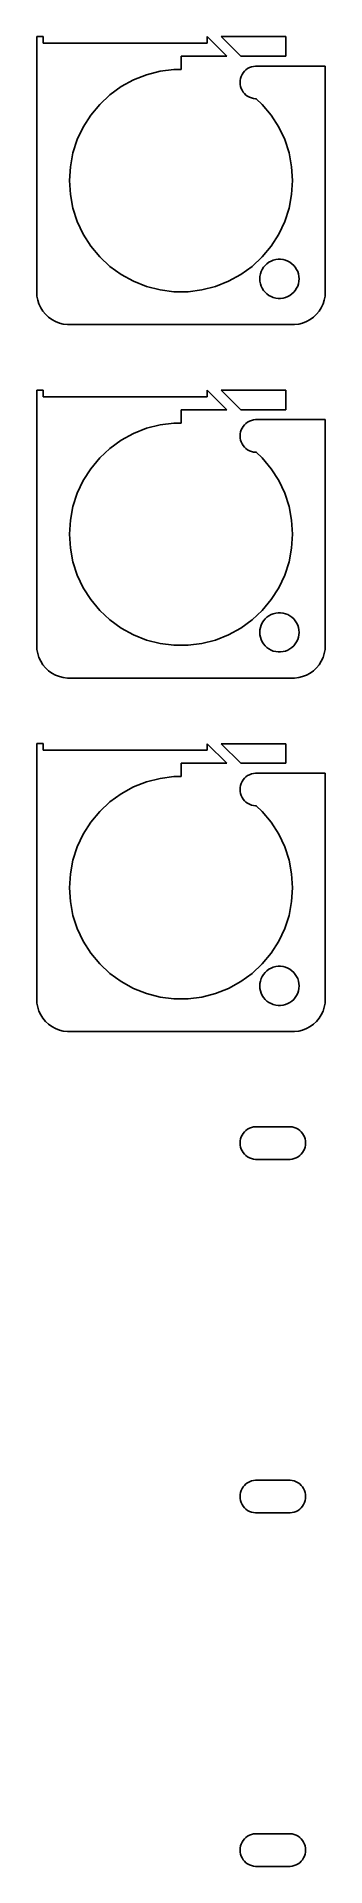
# Model space of a CAD drawing. Header units: metres. Extents: x -22 to 22, y 13 to 292.
import ezdxf

# ---------------------------------------------------------------- set-up
doc = ezdxf.new("R2010")
doc.units = ezdxf.units.M

msp = doc.modelspace()

# ---------------------------------------------------------------- linework, layer by layer
for p, q in [((-21, 292), (-22, 292)), ((-22, 292), (-22, 253)), ((-21, 291), (-21, 292)), ((4, 291), (-21, 291)), ((4.00986, 291.99), (4, 291.99)), ((4, 291.99), (4, 291)), ((6.99998, 289), (4.00986, 291.99)), ((16, 291.99), (6.13118, 291.99)), ((6.13118, 291.99), (9.12131, 289)), ((16, 289), (16, 291.99)), ((0, 286.966), (0, 289)), ((0, 289), (6.99998, 289)), ((9.12131, 289), (16, 289)), ((-9.10905, 284.354), (-7.23824, 285.382)), ((-7.23824, 285.382), (-5.25328, 286.168)), ((-5.25328, 286.168), (-3.18547, 286.699)), ((-3.18547, 286.699), (-1.06743, 286.966)), ((-1.06743, 286.966), (0, 286.966)), ((9.0197, 285.313), (9, 285)), ((9.07854, 285.622), (9.0197, 285.313)), ((9.17555, 285.92), (9.07854, 285.622)), ((9.30922, 286.204), (9.17555, 285.92)), ((9.47745, 286.469), (9.30922, 286.204)), ((9.67757, 286.711), (9.47745, 286.469)), ((9.90643, 286.926), (9.67757, 286.711)), ((10.1604, 287.111), (9.90643, 286.926)), ((10.4355, 287.262), (10.1604, 287.111)), ((10.7274, 287.378), (10.4355, 287.262)), ((11.0315, 287.456), (10.7274, 287.378)), ((11.343, 287.495), (11.0315, 287.456)), ((11.5, 287.495), (11.343, 287.495)), ((21.9685, 287.5), (11.5, 287.5)), ((11.5, 287.5), (11.5, 287.495)), ((22, 287), (21.9685, 287.5)), ((22, 253), (22, 287)), ((-12.3925, 281.637), (-10.8362, 283.099)), ((-10.8362, 283.099), (-9.10905, 284.354)), ((9, 285), (9.0197, 284.687)), ((9.0197, 284.687), (9.07854, 284.378)), ((9.07854, 284.378), (9.17555, 284.08)), ((9.17555, 284.08), (9.30922, 283.796)), ((9.30922, 283.796), (9.47745, 283.531)), ((9.47745, 283.531), (9.67757, 283.289)), ((9.67757, 283.289), (9.90643, 283.074)), ((9.90643, 283.074), (10.1604, 282.889)), ((10.1604, 282.889), (10.4355, 282.738)), ((10.4355, 282.738), (10.7274, 282.622)), ((10.7274, 282.622), (11.0315, 282.544)), ((11.0315, 282.544), (11.343, 282.505)), ((11.343, 282.505), (11.5, 282.505)), ((11.5, 282.5), (11.4738, 282.5)), ((11.4738, 282.5), (12.3925, 281.637)), ((11.5, 282.505), (11.5, 282.5)), ((-14.8972, 278.19), (-13.7533, 279.992)), ((-13.7533, 279.992), (-12.3925, 281.637)), ((12.3925, 281.637), (13.7533, 279.992)), ((13.7533, 279.992), (14.8972, 278.19)), ((-15.8062, 276.258), (-14.8972, 278.19)), ((14.8972, 278.19), (15.8062, 276.258)), ((-16.8659, 272.131), (-16.4659, 274.228)), ((-16.4659, 274.228), (-15.8062, 276.258)), ((15.8062, 276.258), (16.4659, 274.228)), ((16.4659, 274.228), (16.8659, 272.131)), ((-17, 270), (-16.8659, 272.131)), ((16.8659, 272.131), (17, 270)), ((-16.8659, 267.869), (-17, 270)), ((17, 270), (16.8659, 267.869)), ((-16.4659, 265.772), (-16.8659, 267.869)), ((-15.8062, 263.742), (-16.4659, 265.772)), ((16.4659, 265.772), (15.8062, 263.742)), ((16.8659, 267.869), (16.4659, 265.772)), ((-14.8972, 261.81), (-15.8062, 263.742)), ((15.8062, 263.742), (14.8972, 261.81)), ((-13.7533, 260.008), (-14.8972, 261.81)), ((-12.3925, 258.363), (-13.7533, 260.008)), ((13.7533, 260.008), (12.3925, 258.363)), ((14.8972, 261.81), (13.7533, 260.008)), ((-10.8362, 256.901), (-12.3925, 258.363)), ((12.3925, 258.363), (10.8362, 256.901)), ((12.8131, 257.054), (13.0877, 257.312)), ((13.0877, 257.312), (13.3925, 257.533)), ((13.3925, 257.533), (13.7227, 257.714)), ((13.7227, 257.714), (14.0729, 257.853)), ((14.0729, 257.853), (14.4379, 257.947)), ((14.4379, 257.947), (14.8116, 257.994)), ((14.8116, 257.994), (15.1884, 257.994)), ((15.1884, 257.994), (15.5621, 257.947)), ((15.5621, 257.947), (15.927, 257.853)), ((15.927, 257.853), (16.2773, 257.714)), ((16.2773, 257.714), (16.6075, 257.533)), ((16.6075, 257.533), (16.9123, 257.312)), ((16.9123, 257.312), (17.1869, 257.054)), ((-9.10905, 255.646), (-10.8362, 256.901)), ((-7.23824, 254.618), (-9.10905, 255.646)), ((-5.25328, 253.832), (-7.23824, 254.618)), ((7.23824, 254.618), (5.25328, 253.832)), ((9.10905, 255.646), (7.23824, 254.618)), ((10.8362, 256.901), (9.10905, 255.646)), ((12, 255), (12.0237, 255.376)), ((12.0237, 254.624), (12, 255)), ((12.0237, 255.376), (12.0942, 255.746)), ((12.0942, 254.254), (12.0237, 254.624)), ((12.0942, 255.746), (12.2107, 256.104)), ((12.2107, 256.104), (12.3711, 256.445)), ((12.3711, 256.445), (12.5729, 256.763)), ((12.5729, 256.763), (12.8131, 257.054)), ((17.1869, 257.054), (17.427, 256.763)), ((17.427, 256.763), (17.6289, 256.445)), ((17.6289, 256.445), (17.7893, 256.104)), ((17.7893, 256.104), (17.9057, 255.746)), ((17.9057, 255.746), (17.9763, 255.376)), ((17.9763, 254.624), (17.9057, 254.254)), ((17.9763, 255.376), (18, 255)), ((18, 255), (17.9763, 254.624)), ((-22, 253), (-21.9606, 252.373)), ((-21.9606, 252.373), (-21.8429, 251.757)), ((-21.8429, 251.757), (-21.6489, 251.159)), ((-3.18547, 253.301), (-5.25328, 253.832)), ((-1.06743, 253.034), (-3.18547, 253.301)), ((1.06743, 253.034), (-1.06743, 253.034)), ((3.18547, 253.301), (1.06743, 253.034)), ((5.25328, 253.832), (3.18547, 253.301)), ((12.2107, 253.896), (12.0942, 254.254)), ((12.3711, 253.555), (12.2107, 253.896)), ((12.5729, 253.237), (12.3711, 253.555)), ((12.8131, 252.946), (12.5729, 253.237)), ((13.0877, 252.688), (12.8131, 252.946)), ((13.3925, 252.467), (13.0877, 252.688)), ((13.7227, 252.286), (13.3925, 252.467)), ((14.0729, 252.147), (13.7227, 252.286)), ((14.4379, 252.053), (14.0729, 252.147)), ((14.8116, 252.006), (14.4379, 252.053)), ((15.1884, 252.006), (14.8116, 252.006)), ((15.5621, 252.053), (15.1884, 252.006)), ((15.927, 252.147), (15.5621, 252.053)), ((16.2773, 252.286), (15.927, 252.147)), ((16.6075, 252.467), (16.2773, 252.286)), ((16.9123, 252.688), (16.6075, 252.467)), ((17.1869, 252.946), (16.9123, 252.688)), ((17.427, 253.237), (17.1869, 252.946)), ((17.6289, 253.555), (17.427, 253.237)), ((17.7893, 253.896), (17.6289, 253.555)), ((17.9057, 254.254), (17.7893, 253.896)), ((21.6489, 251.159), (21.8429, 251.757)), ((21.8429, 251.757), (21.9606, 252.373)), ((21.9606, 252.373), (22, 253)), ((-21.6489, 251.159), (-21.3815, 250.591)), ((-21.3815, 250.591), (-21.0451, 250.061)), ((-21.0451, 250.061), (-20.6448, 249.577)), ((-20.6448, 249.577), (-20.1871, 249.147)), ((-20.1871, 249.147), (-19.6791, 248.778)), ((-19.6791, 248.778), (-19.1289, 248.476)), ((19.1289, 248.476), (19.6791, 248.778)), ((19.6791, 248.778), (20.1871, 249.147)), ((20.1871, 249.147), (20.6448, 249.577)), ((20.6448, 249.577), (21.0451, 250.061)), ((21.0451, 250.061), (21.3815, 250.591)), ((21.3815, 250.591), (21.6489, 251.159)), ((-19.1289, 248.476), (-18.5451, 248.245)), ((-18.5451, 248.245), (-17.9369, 248.089)), ((-17.9369, 248.089), (-17.3139, 248.01)), ((-17.3139, 248.01), (17.3139, 248.01)), ((17.3139, 248.01), (17.9369, 248.089)), ((17.9369, 248.089), (18.5451, 248.245)), ((18.5451, 248.245), (19.1289, 248.476)), ((-21, 238), (-22, 238)), ((-22, 238), (-22, 199)), ((-21, 237), (-21, 238)), ((4.00986, 237.99), (4, 237.99)), ((4, 237.99), (4, 237)), ((6.99998, 235), (4.00986, 237.99)), ((16, 237.99), (6.13118, 237.99)), ((6.13118, 237.99), (9.12131, 235)), ((16, 235), (16, 237.99)), ((4, 237), (-21, 237)), ((0, 232.966), (0, 235)), ((0, 235), (6.99998, 235)), ((9.12131, 235), (16, 235)), ((-7.23824, 231.382), (-5.25328, 232.168)), ((-5.25328, 232.168), (-3.18547, 232.699)), ((-3.18547, 232.699), (-1.06743, 232.966)), ((-1.06743, 232.966), (0, 232.966)), ((9.30922, 232.204), (9.17555, 231.92)), ((9.47745, 232.469), (9.30922, 232.204)), ((9.67757, 232.711), (9.47745, 232.469)), ((9.90643, 232.926), (9.67757, 232.711)), ((10.1604, 233.111), (9.90643, 232.926)), ((10.4355, 233.262), (10.1604, 233.111)), ((10.7274, 233.378), (10.4355, 233.262)), ((11.0315, 233.456), (10.7274, 233.378)), ((11.343, 233.495), (11.0315, 233.456)), ((11.5, 233.495), (11.343, 233.495)), ((21.9685, 233.5), (11.5, 233.5)), ((11.5, 233.5), (11.5, 233.495)), ((22, 233), (21.9685, 233.5)), ((22, 199), (22, 233)), ((-10.8362, 229.099), (-9.10905, 230.354)), ((-9.10905, 230.354), (-7.23824, 231.382)), ((9.0197, 231.313), (9, 231)), ((9, 231), (9.0197, 230.687)), ((9.07854, 231.622), (9.0197, 231.313)), ((9.0197, 230.687), (9.07854, 230.378)), ((9.17555, 231.92), (9.07854, 231.622)), ((9.07854, 230.378), (9.17555, 230.08)), ((9.17555, 230.08), (9.30922, 229.796)), ((9.30922, 229.796), (9.47745, 229.531)), ((9.47745, 229.531), (9.67757, 229.289)), ((9.67757, 229.289), (9.90643, 229.074)), ((-13.7533, 225.992), (-12.3925, 227.637)), ((-12.3925, 227.637), (-10.8362, 229.099)), ((9.90643, 229.074), (10.1604, 228.889)), ((10.1604, 228.889), (10.4355, 228.738)), ((10.4355, 228.738), (10.7274, 228.622)), ((10.7274, 228.622), (11.0315, 228.544)), ((11.0315, 228.544), (11.343, 228.505)), ((11.343, 228.505), (11.5, 228.505)), ((11.5, 228.5), (11.4738, 228.5)), ((11.4738, 228.5), (12.3925, 227.637)), ((11.5, 228.505), (11.5, 228.5)), ((12.3925, 227.637), (13.7533, 225.992)), ((-15.8062, 222.258), (-14.8972, 224.19)), ((-14.8972, 224.19), (-13.7533, 225.992)), ((13.7533, 225.992), (14.8972, 224.19)), ((14.8972, 224.19), (15.8062, 222.258)), ((-16.4659, 220.228), (-15.8062, 222.258)), ((15.8062, 222.258), (16.4659, 220.228)), ((-17, 216), (-16.8659, 218.131)), ((-16.8659, 218.131), (-16.4659, 220.228)), ((16.4659, 220.228), (16.8659, 218.131)), ((16.8659, 218.131), (17, 216)), ((-16.8659, 213.869), (-17, 216)), ((17, 216), (16.8659, 213.869)), ((-16.4659, 211.772), (-16.8659, 213.869)), ((16.8659, 213.869), (16.4659, 211.772)), ((-15.8062, 209.742), (-16.4659, 211.772)), ((-14.8972, 207.81), (-15.8062, 209.742)), ((15.8062, 209.742), (14.8972, 207.81)), ((16.4659, 211.772), (15.8062, 209.742)), ((-13.7533, 206.008), (-14.8972, 207.81)), ((14.8972, 207.81), (13.7533, 206.008)), ((-12.3925, 204.363), (-13.7533, 206.008)), ((-10.8362, 202.901), (-12.3925, 204.363)), ((12.3925, 204.363), (10.8362, 202.901)), ((13.7533, 206.008), (12.3925, 204.363)), ((-9.10905, 201.646), (-10.8362, 202.901)), ((-7.23824, 200.618), (-9.10905, 201.646)), ((9.10905, 201.646), (7.23824, 200.618)), ((10.8362, 202.901), (9.10905, 201.646)), ((12, 201), (12.0237, 201.376)), ((12.0237, 201.376), (12.0942, 201.746)), ((12.0942, 201.746), (12.2107, 202.104)), ((12.2107, 202.104), (12.3711, 202.445)), ((12.3711, 202.445), (12.5729, 202.763)), ((12.5729, 202.763), (12.8131, 203.054)), ((12.8131, 203.054), (13.0877, 203.312)), ((13.0877, 203.312), (13.3925, 203.533)), ((13.3925, 203.533), (13.7227, 203.714)), ((13.7227, 203.714), (14.0729, 203.853)), ((14.0729, 203.853), (14.4379, 203.947)), ((14.4379, 203.947), (14.8116, 203.994)), ((14.8116, 203.994), (15.1884, 203.994)), ((15.1884, 203.994), (15.5621, 203.947)), ((15.5621, 203.947), (15.927, 203.853)), ((15.927, 203.853), (16.2773, 203.714)), ((16.2773, 203.714), (16.6075, 203.533)), ((16.6075, 203.533), (16.9123, 203.312)), ((16.9123, 203.312), (17.1869, 203.054)), ((17.1869, 203.054), (17.427, 202.763)), ((17.427, 202.763), (17.6289, 202.445)), ((17.6289, 202.445), (17.7893, 202.104)), ((17.7893, 202.104), (17.9057, 201.746)), ((17.9057, 201.746), (17.9763, 201.376)), ((17.9763, 201.376), (18, 201)), ((-22, 199), (-21.9606, 198.373)), ((-5.25328, 199.832), (-7.23824, 200.618)), ((-3.18547, 199.301), (-5.25328, 199.832)), ((-1.06743, 199.034), (-3.18547, 199.301)), ((1.06743, 199.034), (-1.06743, 199.034)), ((3.18547, 199.301), (1.06743, 199.034)), ((5.25328, 199.832), (3.18547, 199.301)), ((7.23824, 200.618), (5.25328, 199.832)), ((12.0237, 200.624), (12, 201)), ((12.0942, 200.254), (12.0237, 200.624)), ((12.2107, 199.896), (12.0942, 200.254)), ((12.3711, 199.555), (12.2107, 199.896)), ((12.5729, 199.237), (12.3711, 199.555)), ((12.8131, 198.946), (12.5729, 199.237)), ((13.0877, 198.688), (12.8131, 198.946)), ((13.3925, 198.467), (13.0877, 198.688)), ((13.7227, 198.286), (13.3925, 198.467)), ((16.6075, 198.467), (16.2773, 198.286)), ((16.9123, 198.688), (16.6075, 198.467)), ((17.1869, 198.946), (16.9123, 198.688)), ((17.427, 199.237), (17.1869, 198.946)), ((17.6289, 199.555), (17.427, 199.237)), ((17.7893, 199.896), (17.6289, 199.555)), ((17.9057, 200.254), (17.7893, 199.896)), ((17.9763, 200.624), (17.9057, 200.254)), ((18, 201), (17.9763, 200.624)), ((21.9606, 198.373), (22, 199)), ((-21.9606, 198.373), (-21.8429, 197.757)), ((-21.8429, 197.757), (-21.6489, 197.159)), ((-21.6489, 197.159), (-21.3815, 196.591)), ((-21.3815, 196.591), (-21.0451, 196.061)), ((-21.0451, 196.061), (-20.6448, 195.577)), ((14.0729, 198.147), (13.7227, 198.286)), ((14.4379, 198.053), (14.0729, 198.147)), ((14.8116, 198.006), (14.4379, 198.053)), ((15.1884, 198.006), (14.8116, 198.006)), ((15.5621, 198.053), (15.1884, 198.006)), ((15.927, 198.147), (15.5621, 198.053)), ((16.2773, 198.286), (15.927, 198.147)), ((20.6448, 195.577), (21.0451, 196.061)), ((21.0451, 196.061), (21.3815, 196.591)), ((21.3815, 196.591), (21.6489, 197.159)), ((21.6489, 197.159), (21.8429, 197.757)), ((21.8429, 197.757), (21.9606, 198.373)), ((-20.6448, 195.577), (-20.1871, 195.147)), ((-20.1871, 195.147), (-19.6791, 194.778)), ((-19.6791, 194.778), (-19.1289, 194.476)), ((-19.1289, 194.476), (-18.5451, 194.245)), ((-18.5451, 194.245), (-17.9369, 194.089)), ((-17.9369, 194.089), (-17.3139, 194.01)), ((-17.3139, 194.01), (17.3139, 194.01)), ((17.3139, 194.01), (17.9369, 194.089)), ((17.9369, 194.089), (18.5451, 194.245)), ((18.5451, 194.245), (19.1289, 194.476)), ((19.1289, 194.476), (19.6791, 194.778)), ((19.6791, 194.778), (20.1871, 195.147)), ((20.1871, 195.147), (20.6448, 195.577)), ((-21, 184), (-22, 184)), ((-22, 184), (-22, 145)), ((-21, 183), (-21, 184)), ((4, 183), (-21, 183)), ((4.00986, 183.99), (4, 183.99)), ((4, 183.99), (4, 183)), ((6.99998, 181), (4.00986, 183.99)), ((16, 183.99), (6.13118, 183.99)), ((6.13118, 183.99), (9.12131, 181)), ((16, 181), (16, 183.99)), ((-3.18547, 178.699), (-1.06743, 178.966)), ((-1.06743, 178.966), (0, 178.966)), ((0, 178.966), (0, 181)), ((0, 181), (6.99998, 181)), ((9.12131, 181), (16, 181)), ((9.90643, 178.926), (9.67757, 178.711)), ((10.1604, 179.111), (9.90643, 178.926)), ((10.4355, 179.262), (10.1604, 179.111)), ((10.7274, 179.378), (10.4355, 179.262)), ((11.0315, 179.456), (10.7274, 179.378)), ((11.343, 179.495), (11.0315, 179.456)), ((11.5, 179.495), (11.343, 179.495)), ((21.9685, 179.5), (11.5, 179.5)), ((11.5, 179.5), (11.5, 179.495)), ((22, 179), (21.9685, 179.5)), ((22, 145), (22, 179)), ((-10.8362, 175.099), (-9.10905, 176.354)), ((-9.10905, 176.354), (-7.23824, 177.382)), ((-7.23824, 177.382), (-5.25328, 178.168)), ((-5.25328, 178.168), (-3.18547, 178.699)), ((9.0197, 177.313), (9, 177)), ((9, 177), (9.0197, 176.687)), ((9.07854, 177.622), (9.0197, 177.313)), ((9.0197, 176.687), (9.07854, 176.378)), ((9.17555, 177.92), (9.07854, 177.622)), ((9.07854, 176.378), (9.17555, 176.08)), ((9.30922, 178.204), (9.17555, 177.92)), ((9.47745, 178.469), (9.30922, 178.204)), ((9.67757, 178.711), (9.47745, 178.469)), ((-13.7533, 171.992), (-12.3925, 173.637)), ((-12.3925, 173.637), (-10.8362, 175.099)), ((9.17555, 176.08), (9.30922, 175.796)), ((9.30922, 175.796), (9.47745, 175.531)), ((9.47745, 175.531), (9.67757, 175.289)), ((9.67757, 175.289), (9.90643, 175.074)), ((9.90643, 175.074), (10.1604, 174.889)), ((10.1604, 174.889), (10.4355, 174.738)), ((10.4355, 174.738), (10.7274, 174.622)), ((10.7274, 174.622), (11.0315, 174.544)), ((11.0315, 174.544), (11.343, 174.505)), ((11.343, 174.505), (11.5, 174.505)), ((11.5, 174.5), (11.4738, 174.5)), ((11.4738, 174.5), (12.3925, 173.637)), ((11.5, 174.505), (11.5, 174.5)), ((12.3925, 173.637), (13.7533, 171.992)), ((-14.8972, 170.19), (-13.7533, 171.992)), ((13.7533, 171.992), (14.8972, 170.19)), ((-16.4659, 166.228), (-15.8062, 168.258)), ((-15.8062, 168.258), (-14.8972, 170.19)), ((14.8972, 170.19), (15.8062, 168.258)), ((15.8062, 168.258), (16.4659, 166.228)), ((-16.8659, 164.131), (-16.4659, 166.228)), ((16.4659, 166.228), (16.8659, 164.131)), ((-17, 162), (-16.8659, 164.131)), ((16.8659, 164.131), (17, 162)), ((-16.8659, 159.869), (-17, 162)), ((-16.4659, 157.772), (-16.8659, 159.869)), ((16.8659, 159.869), (16.4659, 157.772)), ((17, 162), (16.8659, 159.869)), ((-15.8062, 155.742), (-16.4659, 157.772)), ((16.4659, 157.772), (15.8062, 155.742)), ((-14.8972, 153.81), (-15.8062, 155.742)), ((-13.7533, 152.008), (-14.8972, 153.81)), ((14.8972, 153.81), (13.7533, 152.008)), ((15.8062, 155.742), (14.8972, 153.81)), ((-12.3925, 150.363), (-13.7533, 152.008)), ((13.7533, 152.008), (12.3925, 150.363)), ((-10.8362, 148.901), (-12.3925, 150.363)), ((-9.10905, 147.646), (-10.8362, 148.901)), ((10.8362, 148.901), (9.10905, 147.646)), ((12.3925, 150.363), (10.8362, 148.901)), ((12.2107, 148.104), (12.3711, 148.445)), ((12.3711, 148.445), (12.5729, 148.763)), ((12.5729, 148.763), (12.8131, 149.054)), ((12.8131, 149.054), (13.0877, 149.312)), ((13.0877, 149.312), (13.3925, 149.533)), ((13.3925, 149.533), (13.7227, 149.714)), ((13.7227, 149.714), (14.0729, 149.853)), ((14.0729, 149.853), (14.4379, 149.947)), ((14.4379, 149.947), (14.8116, 149.994)), ((14.8116, 149.994), (15.1884, 149.994)), ((15.1884, 149.994), (15.5621, 149.947)), ((15.5621, 149.947), (15.927, 149.853)), ((15.927, 149.853), (16.2773, 149.714)), ((16.2773, 149.714), (16.6075, 149.533)), ((16.6075, 149.533), (16.9123, 149.312)), ((16.9123, 149.312), (17.1869, 149.054)), ((17.1869, 149.054), (17.427, 148.763)), ((17.427, 148.763), (17.6289, 148.445)), ((17.6289, 148.445), (17.7893, 148.104)), ((-7.23824, 146.618), (-9.10905, 147.646)), ((-5.25328, 145.832), (-7.23824, 146.618)), ((-3.18547, 145.301), (-5.25328, 145.832)), ((5.25328, 145.832), (3.18547, 145.301)), ((7.23824, 146.618), (5.25328, 145.832)), ((9.10905, 147.646), (7.23824, 146.618)), ((12, 147), (12.0237, 147.376)), ((12.0237, 146.624), (12, 147)), ((12.0237, 147.376), (12.0942, 147.746)), ((12.0942, 146.254), (12.0237, 146.624)), ((12.0942, 147.746), (12.2107, 148.104)), ((12.2107, 145.896), (12.0942, 146.254)), ((12.3711, 145.555), (12.2107, 145.896)), ((12.5729, 145.237), (12.3711, 145.555)), ((17.6289, 145.555), (17.427, 145.237)), ((17.7893, 145.896), (17.6289, 145.555)), ((17.7893, 148.104), (17.9057, 147.746)), ((17.9057, 146.254), (17.7893, 145.896)), ((17.9057, 147.746), (17.9763, 147.376)), ((17.9763, 146.624), (17.9057, 146.254)), ((17.9763, 147.376), (18, 147)), ((18, 147), (17.9763, 146.624)), ((-22, 145), (-21.9606, 144.373)), ((-21.9606, 144.373), (-21.8429, 143.757)), ((-21.8429, 143.757), (-21.6489, 143.159)), ((-21.6489, 143.159), (-21.3815, 142.591)), ((-21.3815, 142.591), (-21.0451, 142.061)), ((-1.06743, 145.034), (-3.18547, 145.301)), ((1.06743, 145.034), (-1.06743, 145.034)), ((3.18547, 145.301), (1.06743, 145.034)), ((12.8131, 144.946), (12.5729, 145.237)), ((13.0877, 144.688), (12.8131, 144.946)), ((13.3925, 144.467), (13.0877, 144.688)), ((13.7227, 144.286), (13.3925, 144.467)), ((14.0729, 144.147), (13.7227, 144.286)), ((14.4379, 144.053), (14.0729, 144.147)), ((14.8116, 144.006), (14.4379, 144.053)), ((15.1884, 144.006), (14.8116, 144.006)), ((15.5621, 144.053), (15.1884, 144.006)), ((15.927, 144.147), (15.5621, 144.053)), ((16.2773, 144.286), (15.927, 144.147)), ((16.6075, 144.467), (16.2773, 144.286)), ((16.9123, 144.688), (16.6075, 144.467)), ((17.1869, 144.946), (16.9123, 144.688)), ((17.427, 145.237), (17.1869, 144.946)), ((21.0451, 142.061), (21.3815, 142.591)), ((21.3815, 142.591), (21.6489, 143.159)), ((21.6489, 143.159), (21.8429, 143.757)), ((21.8429, 143.757), (21.9606, 144.373)), ((21.9606, 144.373), (22, 145)), ((-21.0451, 142.061), (-20.6448, 141.577)), ((-20.6448, 141.577), (-20.1871, 141.147)), ((-20.1871, 141.147), (-19.6791, 140.778)), ((-19.6791, 140.778), (-19.1289, 140.476)), ((-19.1289, 140.476), (-18.5451, 140.245)), ((-18.5451, 140.245), (-17.9369, 140.089)), ((-17.9369, 140.089), (-17.3139, 140.01)), ((-17.3139, 140.01), (17.3139, 140.01)), ((17.3139, 140.01), (17.9369, 140.089)), ((17.9369, 140.089), (18.5451, 140.245)), ((18.5451, 140.245), (19.1289, 140.476)), ((19.1289, 140.476), (19.6791, 140.778)), ((19.6791, 140.778), (20.1871, 141.147)), ((20.1871, 141.147), (20.6448, 141.577)), ((20.6448, 141.577), (21.0451, 142.061)), ((9.0197, 123.313), (9, 123)), ((9, 123), (9.0197, 122.687)), ((9.07854, 123.622), (9.0197, 123.313)), ((9.17555, 123.92), (9.07854, 123.622)), ((9.30922, 124.204), (9.17555, 123.92)), ((9.47745, 124.469), (9.30922, 124.204)), ((9.67757, 124.711), (9.47745, 124.469)), ((9.90643, 124.926), (9.67757, 124.711)), ((10.1604, 125.111), (9.90643, 124.926)), ((10.4355, 125.262), (10.1604, 125.111)), ((10.7274, 125.378), (10.4355, 125.262)), ((11.0315, 125.456), (10.7274, 125.378)), ((11.343, 125.495), (11.0315, 125.456)), ((16.657, 125.495), (11.343, 125.495)), ((16.9684, 125.456), (16.657, 125.495)), ((17.2725, 125.378), (16.9684, 125.456)), ((17.5644, 125.262), (17.2725, 125.378)), ((17.8396, 125.111), (17.5644, 125.262)), ((18.0936, 124.926), (17.8396, 125.111)), ((18.3224, 124.711), (18.0936, 124.926)), ((18.5225, 124.469), (18.3224, 124.711)), ((18.6908, 124.204), (18.5225, 124.469)), ((18.8244, 123.92), (18.6908, 124.204)), ((18.9214, 123.622), (18.8244, 123.92)), ((18.9803, 123.313), (18.9214, 123.622)), ((19, 123), (18.9803, 123.313)), ((18.9803, 122.687), (19, 123)), ((9.0197, 122.687), (9.07854, 122.378)), ((9.07854, 122.378), (9.17555, 122.08)), ((9.17555, 122.08), (9.30922, 121.796)), ((9.30922, 121.796), (9.47745, 121.531)), ((9.47745, 121.531), (9.67757, 121.289)), ((9.67757, 121.289), (9.90643, 121.074)), ((9.90643, 121.074), (10.1604, 120.889)), ((10.1604, 120.889), (10.4355, 120.738)), ((10.4355, 120.738), (10.7274, 120.622)), ((10.7274, 120.622), (11.0315, 120.544)), ((11.0315, 120.544), (11.343, 120.505)), ((11.343, 120.505), (16.657, 120.505)), ((16.657, 120.505), (16.9684, 120.544)), ((16.9684, 120.544), (17.2725, 120.622)), ((17.2725, 120.622), (17.5644, 120.738)), ((17.5644, 120.738), (17.8396, 120.889)), ((17.8396, 120.889), (18.0936, 121.074)), ((18.0936, 121.074), (18.3224, 121.289)), ((18.3224, 121.289), (18.5225, 121.531)), ((18.5225, 121.531), (18.6908, 121.796)), ((18.6908, 121.796), (18.8244, 122.08)), ((18.8244, 122.08), (18.9214, 122.378)), ((18.9214, 122.378), (18.9803, 122.687)), ((9.17555, 69.9203), (9.07854, 69.6217)), ((9.30922, 70.2044), (9.17555, 69.9203)), ((9.47745, 70.4695), (9.30922, 70.2044)), ((9.67757, 70.7114), (9.47745, 70.4695)), ((9.90643, 70.9263), (9.67757, 70.7114)), ((10.1604, 71.1108), (9.90643, 70.9263)), ((10.4355, 71.2621), (10.1604, 71.1108)), ((10.7274, 71.3776), (10.4355, 71.2621)), ((11.0315, 71.4557), (10.7274, 71.3776)), ((11.343, 71.4951), (11.0315, 71.4557)), ((16.657, 71.4951), (11.343, 71.4951)), ((16.9684, 71.4557), (16.657, 71.4951)), ((17.2725, 71.3776), (16.9684, 71.4557)), ((17.5644, 71.2621), (17.2725, 71.3776)), ((17.8396, 71.1108), (17.5644, 71.2621)), ((18.0936, 70.9263), (17.8396, 71.1108)), ((18.3224, 70.7114), (18.0936, 70.9263)), ((18.5225, 70.4695), (18.3224, 70.7114)), ((18.6908, 70.2044), (18.5225, 70.4695)), ((18.8244, 69.9203), (18.6908, 70.2044)), ((18.9214, 69.6217), (18.8244, 69.9203)), ((9.0197, 69.3133), (9, 69)), ((9, 69), (9.0197, 68.6867)), ((9.07854, 69.6217), (9.0197, 69.3133)), ((9.0197, 68.6867), (9.07854, 68.3783)), ((9.07854, 68.3783), (9.17555, 68.0797)), ((9.17555, 68.0797), (9.30922, 67.7956)), ((9.30922, 67.7956), (9.47745, 67.5305)), ((9.47745, 67.5305), (9.67757, 67.2886)), ((9.67757, 67.2886), (9.90643, 67.0737)), ((18.0936, 67.0737), (18.3224, 67.2886)), ((18.3224, 67.2886), (18.5225, 67.5305)), ((18.5225, 67.5305), (18.6908, 67.7956)), ((18.6908, 67.7956), (18.8244, 68.0797)), ((18.8244, 68.0797), (18.9214, 68.3783)), ((18.9803, 69.3133), (18.9214, 69.6217)), ((18.9214, 68.3783), (18.9803, 68.6867)), ((19, 69), (18.9803, 69.3133)), ((18.9803, 68.6867), (19, 69)), ((9.90643, 67.0737), (10.1604, 66.8892)), ((10.1604, 66.8892), (10.4355, 66.7379)), ((10.4355, 66.7379), (10.7274, 66.6223)), ((10.7274, 66.6223), (11.0315, 66.5443)), ((11.0315, 66.5443), (11.343, 66.5049)), ((11.343, 66.5049), (16.657, 66.5049)), ((16.657, 66.5049), (16.9684, 66.5443)), ((16.9684, 66.5443), (17.2725, 66.6223)), ((17.2725, 66.6223), (17.5644, 66.7379)), ((17.5644, 66.7379), (17.8396, 66.8892)), ((17.8396, 66.8892), (18.0936, 67.0737)), ((9.90643, 16.9263), (9.67757, 16.7114)), ((10.1604, 17.1108), (9.90643, 16.9263)), ((10.4355, 17.2621), (10.1604, 17.1108)), ((10.7274, 17.3776), (10.4355, 17.2621)), ((11.0315, 17.4557), (10.7274, 17.3776)), ((11.343, 17.4951), (11.0315, 17.4557)), ((16.657, 17.4951), (11.343, 17.4951)), ((16.9684, 17.4557), (16.657, 17.4951)), ((17.2725, 17.3776), (16.9684, 17.4557)), ((17.5644, 17.2621), (17.2725, 17.3776)), ((17.8396, 17.1108), (17.5644, 17.2621)), ((18.0936, 16.9263), (17.8396, 17.1108)), ((18.3224, 16.7114), (18.0936, 16.9263)), ((9.0197, 15.3133), (9, 15)), ((9, 15), (9.0197, 14.6867)), ((9.07854, 15.6217), (9.0197, 15.3133)), ((9.0197, 14.6867), (9.07854, 14.3783)), ((9.17555, 15.9203), (9.07854, 15.6217)), ((9.07854, 14.3783), (9.17555, 14.0797)), ((9.30922, 16.2044), (9.17555, 15.9203)), ((9.17555, 14.0797), (9.30922, 13.7956)), ((9.47745, 16.4695), (9.30922, 16.2044)), ((9.67757, 16.7114), (9.47745, 16.4695)), ((18.5225, 16.4695), (18.3224, 16.7114)), ((18.6908, 16.2044), (18.5225, 16.4695)), ((18.8244, 15.9203), (18.6908, 16.2044)), ((18.6908, 13.7956), (18.8244, 14.0797)), ((18.9214, 15.6217), (18.8244, 15.9203)), ((18.8244, 14.0797), (18.9214, 14.3783)), ((18.9803, 15.3133), (18.9214, 15.6217)), ((18.9214, 14.3783), (18.9803, 14.6867)), ((19, 15), (18.9803, 15.3133)), ((18.9803, 14.6867), (19, 15)), ((9.30922, 13.7956), (9.47745, 13.5305)), ((9.47745, 13.5305), (9.67757, 13.2886)), ((9.67757, 13.2886), (9.90643, 13.0737)), ((9.90643, 13.0737), (10.1604, 12.8892)), ((10.1604, 12.8892), (10.4355, 12.7379)), ((10.4355, 12.7379), (10.7274, 12.6223)), ((10.7274, 12.6223), (11.0315, 12.5443)), ((11.0315, 12.5443), (11.343, 12.5049)), ((11.343, 12.5049), (16.657, 12.5049)), ((16.657, 12.5049), (16.9684, 12.5443)), ((16.9684, 12.5443), (17.2725, 12.6223)), ((17.2725, 12.6223), (17.5644, 12.7379)), ((17.5644, 12.7379), (17.8396, 12.8892)), ((17.8396, 12.8892), (18.0936, 13.0737)), ((18.0936, 13.0737), (18.3224, 13.2886)), ((18.3224, 13.2886), (18.5225, 13.5305)), ((18.5225, 13.5305), (18.6908, 13.7956))]:
    msp.add_line(p, q)

doc.saveas('drawing.dxf')
